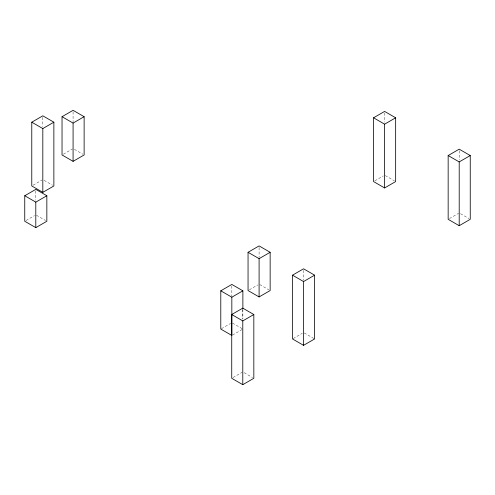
<?xml version="1.0" encoding="UTF-8"?>
<svg xmlns="http://www.w3.org/2000/svg" width="495" height="495" viewBox="0 0 495 495"><rect width="100%" height="100%" fill="white"/><g stroke="black" fill="none" stroke-linecap="round" stroke-linejoin="round"><path stroke-width="0.37" stroke-dasharray="2.48 1.86" d="M63.335 154.217L72.431 148.964M33.072 185.223L42.168 179.97M26.049 220.51L34.495 215.634M374.864 180.824L383.309 175.942M249.35 289.804L257.796 284.928M221.438 328.705L230.534 323.452M232.483 335.078L242.228 329.453M449.454 218.573L458.556 213.32M293.17 338.58L302.266 333.327M233.034 377.549L242.135 372.296M460.505 213.698L468.951 218.573M385.259 175.57L394.354 180.824M74.38 149.335L82.832 154.217M259.745 284.551L268.847 289.804M44.117 180.341L52.569 185.223M304.215 332.949L313.96 338.58M232.483 323.074L242.228 328.705M36.444 215.257L45.546 220.51M244.085 372.673L252.53 377.549M459.205 150.703L459.205 159.922M384.609 112.953L384.609 122.172M303.565 270.338L303.565 280.325M259.095 247.438L259.095 257.388M242.878 309.177L242.878 319.127M242.785 309.684L242.785 318.904M231.833 285.968L231.833 295.917M73.081 111.851L73.081 121.801M42.818 117.352L42.818 126.572M35.795 190.915L35.795 200.197"/><path stroke-width="0.74" d="M31.773 122.191L42.818 115.818L53.868 122.191L53.868 185.972L42.818 192.351L31.773 185.972L31.773 122.191L42.818 128.57L53.868 122.191M62.036 116.702L73.081 110.323L84.131 116.702L84.131 154.966L73.081 161.345L62.036 154.966L62.036 116.702L73.081 123.076L84.131 116.702M24.75 195.748L35.795 189.375L46.846 195.748L46.846 221.259L35.795 227.638L24.75 221.259L24.75 195.748L35.795 202.127L46.846 195.748M373.558 117.791L384.609 111.418L395.654 117.791L395.654 181.572L384.609 187.952L373.558 181.572L373.558 117.791L384.609 124.171L395.654 117.791M248.051 252.289L259.095 245.91L270.146 252.289L270.146 290.553L259.095 296.932L248.051 290.553L248.051 252.289L259.095 258.662L270.146 252.289M448.154 155.548L459.205 149.168L470.25 155.548L470.25 219.322L459.205 225.701L448.154 219.322L448.154 155.548L459.205 161.921L470.25 155.548M220.789 290.812L231.833 297.192L231.833 335.455L220.789 329.076L220.789 290.812L231.833 284.433L242.878 290.812L242.878 308.416M231.833 297.192L242.878 290.812M292.52 275.177L303.565 268.797L314.61 275.177L314.61 338.957L303.565 345.331L292.52 338.957L292.52 275.177L303.565 281.556L314.61 275.177M231.734 314.523L242.785 308.144L253.83 314.523L253.83 378.298L242.785 384.677L231.734 378.298L231.734 314.523L242.785 320.902L253.83 314.523M459.205 161.921L459.205 225.701M384.609 124.171L384.609 187.952M303.565 281.556L303.565 345.331M259.095 258.662L259.095 296.932M242.785 320.902L242.785 384.677M73.081 123.076L73.081 161.345M42.818 128.57L42.818 192.351M35.795 202.127L35.795 227.638"/></g></svg>
